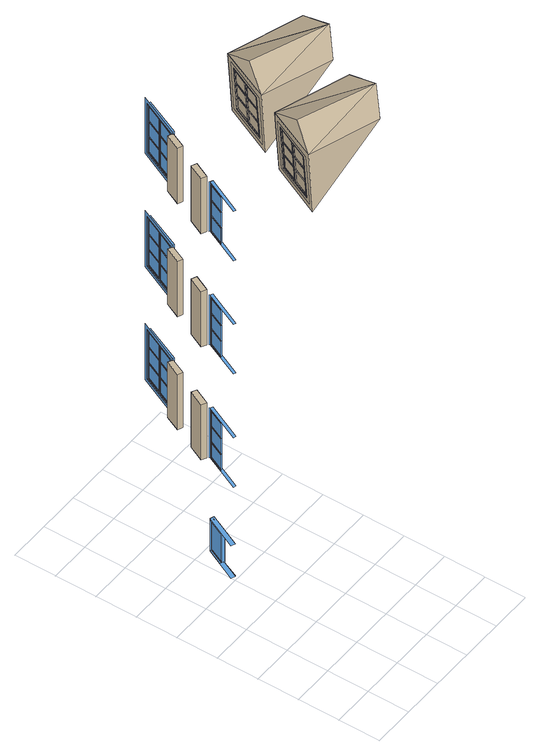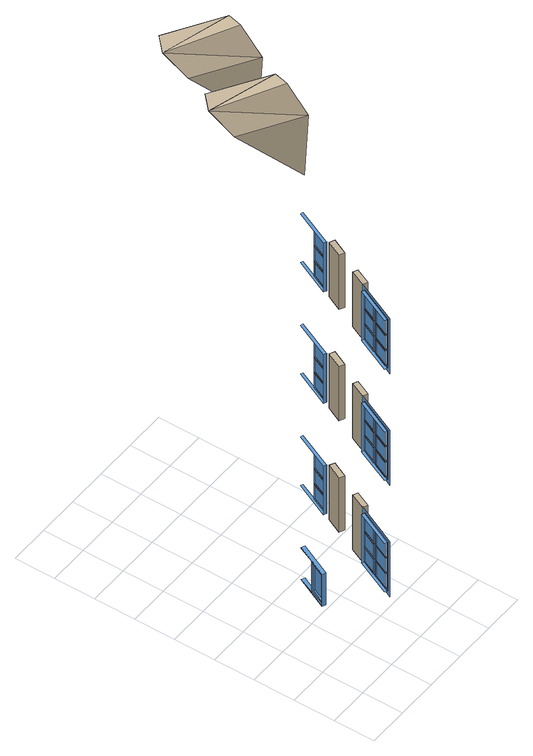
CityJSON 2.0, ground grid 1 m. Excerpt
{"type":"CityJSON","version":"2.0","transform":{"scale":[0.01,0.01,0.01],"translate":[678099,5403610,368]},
"CityObjects":{
"building1":{"type":"Building","attributes":{"measuredHeight":18.85},"children":["building1-1","building1-2","building1-3","building1-4","building1-5","building1-6","building1-7","building1-8"],"geometry":[{"type":"MultiSurface","lod":"3","boundaries":[[[0,1,2,3]],[[4,5,6,7]],[[8,9,10,11]],[[12,13,14,15]],[[16,17,18,19]],[[20,21,22,23]],[[24,25,26,27]],[[28,29,30,31]],[[32,33,34,35]],[[36,37,38,39]],[[40,41,42,43]],[[44,45,46,47]],[[48,49,50,51]],[[52,53,54,55]],[[56,26,25,57]],[[58,59,60,61]],[[62,63,64,65]],[[66,67,68,69]],[[70,71,72,73]],[[74,75,76,77]],[[78,79,80,81]],[[82,83,84,85]],[[79,78,83,82]],[[68,67,72,71],[86,83,78,87,88,79,82,89]],[[90,91,92,93],[94,95,96,97],[98,99,100,101],[102,103,104,105]],[[106,107,108,109],[110,111,112,113],[114,115,116,117],[118,119,120,121]],[[122,123,124,125],[126,127,128,129],[130,131,132,133],[134,135,24,27]],[[94,37,136,95]],[[105,33,137,102]],[[99,138,42,100]],[[96,139,38,97]],[[101,41,140,98]],[[103,141,34,104]],[[110,49,142,111]],[[121,45,143,118]],[[115,144,54,116]],[[112,145,50,113]],[[117,53,146,114]],[[119,147,46,120]],[[126,59,148,127]],[[27,26,149,134]],[[131,150,64,132]],[[128,151,60,129]],[[133,63,152,130]],[[135,153,25,24]],[[136,37,38,139]],[[138,140,41,42]],[[141,137,33,34]],[[142,49,50,145]],[[144,146,53,54]],[[147,143,45,46]],[[148,59,60,151]],[[150,152,63,64]],[[153,149,26,25]],[[154,155,156,157]],[[158,159,160,161]],[[35,34,141,162]],[[43,42,138,163]],[[39,38,139,164]],[[47,46,147,165]],[[55,54,144,166]],[[51,50,145,167]],[[57,25,153,168]],[[65,64,150,169]],[[61,60,151,170]],[[171,137,33,32]],[[172,136,37,36]],[[173,140,41,40]],[[174,143,45,44]],[[175,142,49,48]],[[176,146,53,52]],[[177,149,26,56]],[[178,148,59,58]],[[179,152,63,62]],[[159,156,155,160],[75,180,181,76]],[[76,75,180,181]],[[77,76,181,182]],[[74,183,180,75]],[[184,182,77,74,183,185,85,84]],[[84,83,86,184]],[[185,89,82,85]],[[95,136,139,96]],[[98,140,138,99]],[[102,137,141,103]],[[111,142,145,112]],[[114,146,144,115]],[[118,143,147,119]],[[127,148,151,128]],[[130,152,150,131]],[[134,149,153,135]],[[162,141,137,171]],[[164,139,136,172]],[[163,138,140,173]],[[165,147,143,174]],[[167,145,142,175]],[[166,144,146,176]],[[168,153,149,177]],[[170,151,148,178]],[[169,150,152,179]],[[157,156,159,158]],[[186,1,6,187]],[[188,9,14,189]],[[190,17,22,191]],[[183,182,181,180]],[[67,66,73,72]],[[7,6,1,0]],[[15,14,9,8]],[[23,22,17,16]],[[184,86,89,185,183,182]],[[192,193,194,195]],[[196,197,198,199]],[[200,201,202,203]],[[204,194,193,205]],[[206,198,197,207]],[[208,202,201,209]],[[210,211,212,213]],[[214,215,216,217]],[[218,219,220,221]],[[222,223,224,225]],[[226,227,228,229]],[[230,231,232,233]],[[234,235,236,237]],[[238,239,240,241]],[[242,243,244,245]],[[246,216,215,247]],[[248,220,219,249]],[[250,212,211,251]],[[252,228,227,253]],[[254,232,231,255]],[[256,224,223,257]],[[258,240,239,259]],[[260,244,243,261]],[[262,236,235,263]],[[264,265,266,267],[213,268,269,210],[270,271,218,221],[272,273,214,217]],[[274,275,276,277],[225,278,279,222],[280,281,230,233],[282,283,226,229]],[[284,285,286,287],[237,288,289,234],[290,291,242,245],[292,293,238,241]],[[217,216,294,272]],[[213,212,295,268]],[[271,296,219,218]],[[221,220,297,270]],[[269,298,211,210]],[[273,299,215,214]],[[229,228,300,282]],[[225,224,301,278]],[[281,302,231,230]],[[233,232,303,280]],[[279,304,223,222]],[[283,305,227,226]],[[241,240,306,292]],[[237,236,307,288]],[[291,308,243,242]],[[245,244,309,290]],[[289,310,235,234]],[[293,311,239,238]],[[295,212,211,298]],[[296,297,220,219]],[[299,294,216,215]],[[301,224,223,304]],[[302,303,232,231]],[[305,300,228,227]],[[307,236,235,310]],[[308,309,244,243]],[[311,306,240,239]],[[312,294,216,246]],[[249,219,296,313]],[[314,295,212,250]],[[315,297,220,248]],[[251,211,298,316]],[[247,215,299,317]],[[318,300,228,252]],[[255,231,302,319]],[[320,301,224,256]],[[321,303,232,254]],[[257,223,304,322]],[[253,227,305,323]],[[324,306,240,258]],[[261,243,308,325]],[[326,307,236,262]],[[327,309,244,260]],[[263,235,310,328]],[[259,239,311,329]],[[270,297,296,271]],[[272,294,299,273]],[[268,295,298,269]],[[280,303,302,281]],[[282,300,305,283]],[[278,301,304,279]],[[290,309,308,291]],[[292,306,311,293]],[[288,307,310,289]],[[317,299,294,312]],[[316,298,295,314]],[[313,296,297,315]],[[323,305,300,318]],[[322,304,301,320]],[[319,302,303,321]],[[329,311,306,324]],[[328,310,307,326]],[[325,308,309,327]],[[330,331,332,333],[334,192,195,335]],[[336,337,338,339],[340,196,199,341]],[[342,343,344,345],[346,200,203,347]],[[334,348,193,192]],[[340,349,197,196]],[[346,350,201,200]],[[195,194,351,335]],[[199,198,352,341]],[[203,202,353,347]],[[348,351,194,193],[354,355,356,357],[266,265,264,267]],[[349,352,198,197],[358,359,360,361],[276,275,274,277]],[[350,353,202,201],[362,363,364,365],[286,285,284,287]],[[366,351,194,204]],[[205,193,348,367]],[[368,352,198,206]],[[207,197,349,369]],[[370,353,202,208]],[[209,201,350,371]],[[372,373,374,375]],[[376,377,378,379]],[[380,381,382,383]],[[384,385,386,387]],[[388,389,390,391]],[[392,393,394,395]],[[396,397,398,399]],[[400,401,402,403]],[[404,405,406,407]],[[408,382,381,409]],[[410,378,377,411]],[[412,374,373,413]],[[414,394,393,415]],[[416,390,389,417]],[[418,386,385,419]],[[420,406,405,421]],[[422,402,401,423]],[[424,398,397,425]],[[356,355,354,357],[379,426,427,376],[428,429,372,375],[430,431,380,383]],[[360,359,358,361],[391,432,433,388],[434,435,384,387],[436,437,392,395]],[[364,363,362,365],[403,438,439,400],[440,441,396,399],[442,443,404,407]],[[379,378,444,426]],[[383,382,445,430]],[[429,446,373,372]],[[427,447,377,376]],[[375,374,448,428]],[[431,449,381,380]],[[391,390,450,432]],[[395,394,451,436]],[[435,452,385,384]],[[433,453,389,388]],[[387,386,454,434]],[[437,455,393,392]],[[403,402,456,438]],[[407,406,457,442]],[[441,458,397,396]],[[439,459,401,400]],[[399,398,460,440]],[[443,461,405,404]],[[444,378,377,447]],[[446,448,374,373]],[[449,445,382,381]],[[450,390,389,453]],[[452,454,386,385]],[[455,451,394,393]],[[456,402,401,459]],[[458,460,398,397]],[[461,457,406,405]],[[462,445,382,408]],[[409,381,449,463]],[[413,373,446,464]],[[465,444,378,410]],[[411,377,447,466]],[[467,448,374,412]],[[468,451,394,414]],[[415,393,455,469]],[[419,385,452,470]],[[471,450,390,416]],[[417,389,453,472]],[[473,454,386,418]]],"semantics":{"surfaces":[{"type":"Window","frameMaterialClass":"Wood","frameMaterialName":"PaintedWood","frameMaterialUncertainty":"0.5","paneMaterialClass":"Glass"}],"values":[0,0,0,0,0,0,0,0,0,0,0,0,0,0,0,0,0,0,0,0,0,0,0,0,0,0,0,0,0,0,0,0,0,0,0,0,0,0,0,0,0,0,0,0,0,0,0,0,0,0,0,0,0,0,0,0,0,0,0,0,0,0,0,0,0,0,0,0,0,0,0,0,0,0,0,0,0,0,0,0,0,0,0,0,0,0,0,0,0,0,0,0,0,0,0,0,0,0,0,0,0,0,0,0,0,0,0,0,0,0,0,0,0,0,0,0,0,0,0,0,0,0,0,0,0,0,0,0,0,0,0,0,0,0,0,0,0,0,0,0,0,0,0,0,0,0,0,0,0,0,0,0,0,0,0,0,0,0,0,0,0,0,0,0,0,0,0,0,0,0,0,0,0,0,0,0,0,0,0,0,0,0,0,0,0,0,0,0,0,0,0,0,0,0,0,0,0,0,0,0,0,0,0,0,0,0,0,0,0,0,0,0,0,0,0,0,0,0,0,0,0,0,0,0,0,0,0,0,0,0,0,0,0,0,0,0,0,0,0,0,0,0,0,0,0,0,0,0,0,0,0,0,0,0,0,0,0,0,0,0,0,0,0,0,0,0,0,0,0,0,0,0,0,0,0,0,0]}}]},
"building1-1":{"type":"BuildingInstallation","attributes":{"relationToConstruction":"outside"},"parents":["building1"],"geometry":[{"type":"MultiSurface","lod":"3","boundaries":[[[474,475,476]],[[474,477,478]],[[479,480,481,482],[483,484,485,486]],[[487,475,488]],[[483,489,490,484]],[[487,491,477,475],[480,479,482,481]],[[486,492,489,483]],[[485,493,492,486]],[[477,474,476]],[[476,475,477]],[[478,474,488]],[[491,478,477]],[[484,490,493,485]],[[475,474,488]],[[477,474,475]],[[489,492,493,490],[494,495,496,497],[498,499,500,501]],[[502,489,492,503]],[[504,490,489,502]],[[505,493,490,504]],[[503,492,493,505]],[[496,495,494,497],[506,507,508,509],[510,511,512,513],[514,515,516,517]],[[518,519,520,521]],[[522,523,524,525]],[[526,527,519,518]],[[525,524,528,529]],[[521,520,530,531]],[[532,533,534,535]],[[535,534,536,537]],[[538,539,533,532]],[[531,530,527,526]],[[537,536,539,538]],[[540,541,523,522]],[[529,528,541,540]],[[500,499,498,501],[542,543,544,545],[546,547,548,549],[550,551,552,553]],[[554,555,556,557]],[[557,556,558,559]],[[560,561,562,563]],[[564,565,561,560]],[[559,558,566,567]],[[568,569,570,571]],[[571,570,572,573]],[[573,572,574,575]],[[563,562,576,577]],[[577,576,565,564]],[[575,574,569,568]],[[567,566,555,554]],[[574,569,570,572]],[[566,555,556,558]],[[565,561,562,576]],[[543,566,558,544]],[[547,565,576,548]],[[542,555,566,543]],[[544,558,556,545]],[[553,570,569,550]],[[546,561,565,547]],[[549,562,561,546]],[[551,574,572,552]],[[548,576,562,549]],[[552,572,570,553]],[[550,569,574,551]],[[545,556,555,542]],[[520,530,527,519]],[[534,536,539,533]],[[528,541,523,524]],[[509,539,536,506]],[[506,536,534,507]],[[512,524,523,513]],[[517,527,530,514]],[[515,520,519,516]],[[516,519,527,517]],[[508,533,539,509]],[[510,541,528,511]],[[507,534,533,508]],[[511,528,524,512]],[[514,530,520,515]],[[513,523,541,510]]]}]},
"building1-2":{"type":"BuildingInstallation","attributes":{"materialUncertainty":"0.3","materialClass":"Wood","materialName":"PaintedWood","relationToConstruction":"outside"},"parents":["building1"],"geometry":[{"type":"MultiSurface","lod":"3","boundaries":[[[578,579,580,581]],[[579,578,582,583]],[[581,580,584,585]],[[578,581,585,582]],[[585,584,583,582]],[[580,579,583,584]]]}]},
"building1-3":{"type":"BuildingInstallation","attributes":{"materialUncertainty":"0.3","materialClass":"Wood","materialName":"PaintedWood","relationToConstruction":"outside"},"parents":["building1"],"geometry":[{"type":"MultiSurface","lod":"3","boundaries":[[[586,587,588,589]],[[587,586,590,591]],[[589,588,592,593]],[[586,589,593,590]],[[593,592,591,590]],[[588,587,591,592]]]}]},
"building1-4":{"type":"BuildingInstallation","attributes":{"materialUncertainty":"0.3","materialClass":"Wood","materialName":"PaintedWood","relationToConstruction":"outside"},"parents":["building1"],"geometry":[{"type":"MultiSurface","lod":"3","boundaries":[[[594,595,596,597]],[[595,594,598,599]],[[597,596,600,601]],[[594,597,601,598]],[[601,600,599,598]],[[596,595,599,600]]]}]},
"building1-5":{"type":"BuildingInstallation","attributes":{"relationToConstruction":"outside"},"parents":["building1"],"geometry":[{"type":"MultiSurface","lod":"3","boundaries":[[[602,603,604]],[[602,605,606]],[[607,608,609,610],[611,612,613,614]],[[615,603,616]],[[611,617,618,612]],[[615,619,605,603],[608,607,610,609]],[[614,620,617,611]],[[613,621,620,614]],[[605,602,604]],[[604,603,605]],[[606,602,616]],[[619,606,605]],[[612,618,621,613]],[[603,602,616]],[[605,602,603]],[[617,620,621,618],[622,623,624,625],[626,627,628,629]],[[630,617,620,631]],[[632,618,617,630]],[[633,621,618,632]],[[631,620,621,633]],[[624,623,622,625],[634,635,636,637],[638,639,640,641],[642,643,644,645]],[[646,647,648,649]],[[650,651,652,653]],[[654,655,647,646]],[[653,652,656,657]],[[649,648,658,659]],[[660,661,662,663]],[[663,662,664,665]],[[666,667,661,660]],[[659,658,655,654]],[[665,664,667,666]],[[668,669,651,650]],[[657,656,669,668]],[[628,627,626,629],[670,671,672,673],[674,675,676,677],[678,679,680,681]],[[682,683,684,685]],[[685,684,686,687]],[[688,689,690,691]],[[692,693,689,688]],[[687,686,694,695]],[[696,697,698,699]],[[699,698,700,701]],[[701,700,702,703]],[[691,690,704,705]],[[705,704,693,692]],[[703,702,697,696]],[[695,694,683,682]],[[702,697,698,700]],[[694,683,684,686]],[[693,689,690,704]],[[671,694,686,672]],[[675,693,704,676]],[[670,683,694,671]],[[672,686,684,673]],[[681,698,697,678]],[[674,689,693,675]],[[677,690,689,674]],[[679,702,700,680]],[[676,704,690,677]],[[680,700,698,681]],[[678,697,702,679]],[[673,684,683,670]],[[648,658,655,647]],[[662,664,667,661]],[[656,669,651,652]],[[637,667,664,634]],[[634,664,662,635]],[[640,652,651,641]],[[645,655,658,642]],[[643,648,647,644]],[[644,647,655,645]],[[636,661,667,637]],[[638,669,656,639]],[[635,662,661,636]],[[639,656,652,640]],[[642,658,648,643]],[[641,651,669,638]]]}]},
"building1-6":{"type":"BuildingInstallation","attributes":{"materialUncertainty":"0.3","materialClass":"Wood","materialName":"PaintedWood","relationToConstruction":"outside"},"parents":["building1"],"geometry":[{"type":"MultiSurface","lod":"3","boundaries":[[[706,343,707,708]],[[343,706,709,710]],[[708,707,711,712]],[[706,708,712,709]],[[712,711,710,709]],[[707,343,710,711]]]}]},
"building1-7":{"type":"BuildingInstallation","attributes":{"materialUncertainty":"0.3","materialClass":"Wood","materialName":"PaintedWood","relationToConstruction":"outside"},"parents":["building1"],"geometry":[{"type":"MultiSurface","lod":"3","boundaries":[[[713,331,714,715]],[[331,713,716,717]],[[715,714,718,719]],[[713,715,719,716]],[[719,718,717,716]],[[714,331,717,718]]]}]},
"building1-8":{"type":"BuildingInstallation","attributes":{"materialUncertainty":"0.3","materialClass":"Wood","materialName":"PaintedWood","relationToConstruction":"outside"},"parents":["building1"],"geometry":[{"type":"MultiSurface","lod":"3","boundaries":[[[720,337,721,722]],[[337,720,723,724]],[[722,721,725,726]],[[720,722,726,723]],[[726,725,724,723]],[[721,337,724,725]]]}]}
},
"vertices":[
[146,489,298],[140,492,298],[99,404,298],[105,402,298],[105,402,438],[99,404,438],[140,492,438],[146,489,438],[146,489,618],[140,492,618],[99,404,618],[105,402,618],[105,402,758],[99,404,758],[140,492,758],[146,489,758],[146,489,938],[140,492,938],[99,404,938],[105,402,938],[105,402,1078],[99,404,1078],[140,492,1078],[146,489,1078],[121,451,985],[122,451,985],[122,451,943],[121,451,943],[126,446,42],[121,448,42],[121,448,120],[126,446,120],[124,450,303],[122,451,303],[122,451,345],[124,450,345],[124,450,391],[122,451,391],[122,451,433],[124,450,433],[124,450,347],[122,451,347],[122,451,389],[124,450,389],[124,450,623],[122,451,623],[122,451,665],[124,450,665],[124,450,711],[122,451,711],[122,451,753],[124,450,753],[124,450,667],[122,451,667],[122,451,709],[124,450,709],[124,450,943],[124,450,985],[124,450,1031],[122,451,1031],[122,451,1073],[124,450,1073],[124,450,987],[122,451,987],[122,451,1029],[124,450,1029],[139,491,127],[148,487,127],[110,407,127],[101,411,127],[101,411,35],[110,407,35],[148,487,35],[139,491,35],[127,450,42],[123,452,42],[123,452,120],[127,450,120],[128,446,124],[128,446,38],[126,447,38],[126,447,124],[129,447,38],[129,447,124],[127,448,124],[127,448,38],[147,485,124],[111,408,124],[111,408,38],[147,485,38],[139,490,301],[120,450,301],[120,450,435],[139,490,435],[121,451,391],[138,488,391],[138,488,433],[121,451,433],[138,488,347],[138,488,389],[121,451,389],[121,451,347],[138,488,303],[138,488,345],[121,451,345],[121,451,303],[139,490,621],[120,450,621],[120,450,755],[139,490,755],[121,451,711],[138,488,711],[138,488,753],[121,451,753],[138,488,667],[138,488,709],[121,451,709],[121,451,667],[138,488,623],[138,488,665],[121,451,665],[121,451,623],[139,490,941],[120,450,941],[120,450,1075],[139,490,1075],[121,451,1031],[138,488,1031],[138,488,1073],[121,451,1073],[138,488,987],[138,488,1029],[121,451,1029],[121,451,987],[138,488,943],[138,488,985],[139,487,391],[139,487,303],[139,487,389],[139,487,433],[139,487,347],[139,487,345],[139,487,711],[139,487,623],[139,487,709],[139,487,753],[139,487,667],[139,487,665],[139,487,1031],[139,487,943],[139,487,1029],[139,487,1073],[139,487,987],[139,487,985],[120,452,38],[122,451,38],[140,489,38],[138,490,38],[138,490,124],[140,489,124],[122,451,124],[120,452,124],[141,487,345],[141,487,389],[141,487,433],[141,487,665],[141,487,709],[141,487,753],[141,487,985],[141,487,1029],[141,487,1073],[141,487,303],[141,487,391],[141,487,347],[141,487,623],[141,487,711],[141,487,667],[141,487,943],[141,487,1031],[141,487,987],[140,488,42],[140,488,120],[145,486,120],[145,486,42],[145,486,124],[145,486,38],[139,493,298],[139,493,438],[139,493,618],[139,493,758],[139,493,938],[139,493,1078],[206,636,758],[207,636,758],[207,636,618],[206,636,618],[206,636,1078],[207,636,1078],[207,636,938],[206,636,938],[206,636,438],[207,636,438],[207,636,298],[206,636,298],[214,633,618],[214,633,758],[214,633,938],[214,633,1078],[214,633,298],[214,633,438],[209,640,753],[210,639,753],[210,639,711],[209,640,711],[209,640,665],[210,639,665],[210,639,623],[209,640,623],[209,640,709],[210,639,709],[210,639,667],[209,640,667],[209,640,1073],[210,639,1073],[210,639,1031],[209,640,1031],[209,640,985],[210,639,985],[210,639,943],[209,640,943],[209,640,1029],[210,639,1029],[210,639,987],[209,640,987],[209,640,433],[210,639,433],[210,639,391],[209,640,391],[209,640,345],[210,639,345],[210,639,303],[209,640,303],[209,640,389],[210,639,389],[210,639,347],[209,640,347],[212,639,623],[212,639,665],[212,639,667],[212,639,709],[212,639,711],[212,639,753],[212,639,943],[212,639,985],[212,639,987],[212,639,1029],[212,639,1031],[212,639,1073],[212,639,303],[212,639,345],[212,639,347],[212,639,389],[212,639,391],[212,639,433],[227,678,621],[208,638,621],[208,638,755],[227,678,755],[226,676,711],[226,676,753],[226,676,667],[226,676,709],[226,676,623],[226,676,665],[227,678,941],[208,638,941],[208,638,1075],[227,678,1075],[226,676,1031],[226,676,1073],[226,676,987],[226,676,1029],[226,676,943],[226,676,985],[227,678,301],[208,638,301],[208,638,435],[227,678,435],[226,676,391],[226,676,433],[226,676,347],[226,676,389],[226,676,303],[226,676,345],[227,676,623],[227,676,711],[227,676,709],[227,676,667],[227,676,753],[227,676,665],[227,676,943],[227,676,1031],[227,676,1029],[227,676,987],[227,676,1073],[227,676,985],[227,676,303],[227,676,391],[227,676,389],[227,676,347],[227,676,433],[227,676,345],[229,675,623],[229,675,709],[229,675,711],[229,675,667],[229,675,753],[229,675,665],[229,675,943],[229,675,1029],[229,675,1031],[229,675,987],[229,675,1073],[229,675,985],[229,675,303],[229,675,389],[229,675,391],[229,675,347],[229,675,433],[229,675,345],[251,732,609],[202,627,609],[202,627,767],[251,732,767],[247,724,758],[247,724,618],[251,732,929],[202,627,929],[202,627,1087],[251,732,1087],[247,724,1078],[247,724,938],[251,732,289],[202,627,289],[202,627,447],[251,732,447],[247,724,438],[247,724,298],[248,723,758],[248,723,1078],[248,723,438],[248,723,618],[248,723,938],[248,723,298],[228,681,755],[228,681,621],[247,721,621],[247,721,755],[228,681,1075],[228,681,941],[247,721,941],[247,721,1075],[228,681,435],[228,681,301],[247,721,301],[247,721,435],[254,720,618],[254,720,758],[254,720,938],[254,720,1078],[254,720,298],[254,720,438],[229,682,709],[230,682,709],[230,682,667],[229,682,667],[229,682,753],[230,682,753],[230,682,711],[229,682,711],[229,682,665],[230,682,665],[230,682,623],[229,682,623],[229,682,1029],[230,682,1029],[230,682,987],[229,682,987],[229,682,1073],[230,682,1073],[230,682,1031],[229,682,1031],[229,682,985],[230,682,985],[230,682,943],[229,682,943],[229,682,389],[230,682,389],[230,682,347],[229,682,347],[229,682,433],[230,682,433],[230,682,391],[229,682,391],[229,682,345],[230,682,345],[230,682,303],[229,682,303],[232,681,623],[232,681,665],[232,681,711],[232,681,753],[232,681,667],[232,681,709],[232,681,943],[232,681,985],[232,681,1031],[232,681,1073],[232,681,987],[232,681,1029],[232,681,303],[232,681,345],[232,681,391],[232,681,433],[232,681,347],[232,681,389],[246,719,711],[246,719,753],[246,719,667],[246,719,709],[246,719,623],[246,719,665],[246,719,1031],[246,719,1073],[246,719,987],[246,719,1029],[246,719,943],[246,719,985],[246,719,391],[246,719,433],[246,719,347],[246,719,389],[246,719,303],[246,719,345],[247,718,711],[247,718,623],[247,718,709],[247,718,753],[247,718,667],[247,718,665],[247,718,1031],[247,718,943],[247,718,1029],[247,718,1073],[247,718,987],[247,718,985],[247,718,391],[247,718,303],[247,718,389],[247,718,433],[247,718,347],[247,718,345],[249,717,623],[249,717,665],[249,717,709],[249,717,711],[249,717,753],[249,717,667],[249,717,943],[249,717,985],[249,717,1029],[249,717,1031],[249,717,1073],[249,717,987],
[227,144,1489],[80,289,1441],[59,219,1477],[21,163,1441],[170,94,1463],[84,275,1289],[34,170,1289],[27,174,1425],[76,279,1425],[72,270,1417],[31,182,1417],[38,179,1297],[79,267,1297],[89,285,1276],[236,216,1464],[73,270,1417],[32,182,1417],[30,159,1276],[80,267,1298],[39,179,1298],[54,227,1415],[60,224,1300],[79,264,1300],[72,267,1415],[34,184,1415],[40,182,1300],[59,221,1300],[52,224,1415],[80,266,1419],[87,263,1299],[39,179,1419],[46,176,1299],[57,228,1377],[74,264,1377],[72,265,1413],[55,229,1413],[76,263,1339],[74,264,1375],[57,228,1375],[59,227,1339],[78,262,1301],[76,263,1338],[59,227,1338],[61,226,1301],[62,225,1338],[60,226,1338],[77,263,1338],[79,262,1338],[62,225,1340],[60,226,1340],[58,227,1376],[60,226,1376],[64,224,1302],[62,225,1302],[75,264,1376],[77,263,1376],[79,262,1302],[81,261,1302],[75,264,1414],[73,265,1413],[75,264,1377],[76,263,1378],[58,227,1377],[59,226,1378],[57,227,1414],[56,228,1413],[79,262,1340],[77,263,1340],[37,185,1377],[54,222,1377],[52,222,1413],[35,186,1413],[56,221,1339],[54,222,1375],[37,185,1375],[39,184,1339],[58,220,1301],[56,221,1338],[39,184,1338],[41,183,1301],[40,184,1378],[38,185,1377],[36,186,1413],[38,185,1414],[53,222,1413],[55,221,1414],[59,219,1340],[57,220,1340],[40,184,1340],[42,183,1340],[57,220,1376],[55,221,1376],[55,221,1377],[57,220,1378],[61,218,1302],[59,219,1302],[42,183,1302],[44,182,1302],[40,184,1338],[42,183,1338],[57,220,1338],[59,219,1338],[38,185,1376],[40,184,1376],
[143,501,289],[161,539,289],[161,539,445],[143,501,445],[131,507,289],[149,545,289],[149,545,445],[131,507,445],
[143,501,609],[161,539,609],[161,539,765],[143,501,765],[131,507,609],[149,545,609],[149,545,765],[131,507,765],
[143,501,929],[161,539,929],[161,539,1085],[143,501,1085],[131,507,929],[149,545,929],[149,545,1085],[131,507,1085],
[308,318,1489],[161,463,1441],[140,394,1477],[103,338,1441],[251,268,1463],[165,450,1289],[116,345,1289],[108,348,1425],[158,453,1425],[154,444,1417],[113,357,1417],[120,354,1297],[161,441,1297],[170,459,1276],[318,390,1464],[155,444,1417],[114,356,1417],[112,334,1276],[162,441,1298],[121,353,1298],[135,401,1415],[142,398,1300],[160,438,1300],[154,441,1415],[115,359,1415],[122,356,1300],[140,396,1300],[134,399,1415],[162,441,1419],[168,438,1299],[121,353,1419],[127,350,1299],[138,402,1377],[155,439,1377],[153,439,1413],[136,403,1413],[157,438,1339],[155,438,1375],[138,402,1375],[140,401,1339],[159,437,1301],[157,438,1338],[140,401,1338],[142,400,1301],[143,400,1338],[141,401,1338],[158,437,1338],[160,436,1338],[143,400,1340],[141,401,1340],[139,402,1376],[141,401,1376],[145,399,1302],[143,400,1302],[156,438,1376],[158,437,1376],[160,436,1302],[162,435,1302],[156,438,1414],[154,439,1413],[156,438,1377],[158,437,1378],[139,402,1377],[141,401,1378],[139,402,1414],[137,403,1413],[160,436,1340],[158,437,1340],[118,360,1377],[135,396,1377],[133,397,1413],[116,361,1413],[137,395,1339],[135,396,1375],[118,360,1375],[120,359,1339],[139,394,1301],[138,395,1338],[120,359,1338],[122,358,1301],[121,358,1378],[119,359,1377],[117,360,1413],[119,359,1414],[134,396,1413],[136,396,1414],[140,394,1340],[138,395,1340],[121,358,1340],[123,357,1340],[138,395,1376],[136,396,1376],[136,396,1377],[138,395,1378],[142,393,1302],[140,394,1302],[123,357,1302],[125,356,1302],[121,358,1338],[123,357,1338],[139,395,1338],[140,394,1338],[119,359,1376],[121,358,1376],
[185,590,289],[202,627,445],[185,590,445],[173,595,289],[190,633,289],[190,633,445],[173,595,445],
[185,590,609],[202,627,765],[185,590,765],[173,595,609],[190,633,609],[190,633,765],[173,595,765],
[185,590,929],[202,627,1085],[185,590,1085],[173,595,929],[190,633,929],[190,633,1085],[173,595,1085]
]}
